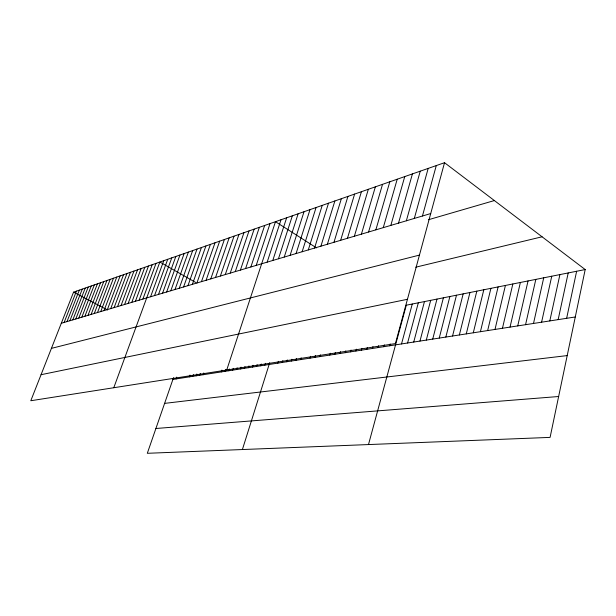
<?xml version="1.0" encoding="UTF-8"?>
<svg xmlns="http://www.w3.org/2000/svg" width="616" height="616" viewBox="0 0 616 616"><rect width="100%" height="100%" fill="white"/><g stroke="black" fill="none" stroke-linecap="round" stroke-linejoin="round"><path stroke-width="0.92" d="M444.529 162.701L395.426 343.582L30.8 400.739L73.558 292.146L444.529 162.701L585.2 269.554L550.088 437.391L147.309 453.299L173.535 377.623M566.643 318.31L576.63 271.256M558.158 319.627L568.206 272.942M549.803 320.928L559.913 274.59M541.595 322.199L551.751 276.214M533.51 323.454L543.72 277.816M525.563 324.694L535.82 279.395M517.733 325.903L528.043 280.942M510.033 327.104L520.381 282.467M502.456 328.274L512.843 283.968M494.995 329.437L505.42 285.447M487.649 330.576L498.113 286.902M480.411 331.701L490.906 288.342M473.288 332.802L483.814 289.751M466.273 333.895L476.83 291.145M459.359 334.965L469.946 292.515M452.552 336.02L463.163 293.87M445.838 337.067L456.479 295.203M439.231 338.092L449.888 296.512M432.717 339.1L443.397 297.805M426.295 340.101L436.99 299.083M419.966 341.079L430.684 300.339M413.729 342.049L424.455 301.578M407.584 343.004L418.326 302.803M401.517 343.944L412.273 304.011M368.491 444.567L406.306 305.197L585.2 269.554M422.445 216.008L436.282 165.581M389.643 345.784L390.144 343.951M383.83 346.692L384.33 344.868M378.093 347.578L378.601 345.73M414.322 218.418L428.182 168.407M406.352 220.79L420.235 171.179M372.434 348.456L372.95 346.615M366.851 349.326L367.367 347.493M361.346 350.181L361.861 348.363M398.521 223.115L412.42 173.905M390.829 225.402L404.75 176.584M355.909 351.02L356.441 349.172M350.55 351.851L351.074 350.019M345.253 352.675L345.784 350.851M383.275 227.643L397.212 179.218M375.86 229.845L389.805 181.797M340.032 353.484L340.563 351.674M334.881 354.285L335.404 352.483M329.791 355.078L330.33 353.238M368.568 232.016L382.528 184.338M361.407 234.142L375.367 186.833M354.369 236.236L368.337 189.289M319.804 356.625L320.343 354.808M347.447 238.292L361.415 191.707M314.907 357.388L315.446 355.578M310.071 358.135L310.626 356.294M340.64 240.309L354.616 194.079M295.919 360.337L296.473 358.527M333.957 242.296L347.925 196.412M300.577 359.613L301.132 357.788M291.314 361.045L291.869 359.251M327.381 244.252L341.349 198.706M320.913 246.169L334.873 200.97M286.771 361.754L287.333 359.921M282.282 362.454L282.844 360.63M277.839 363.14L278.409 361.322M314.545 248.063L328.505 203.188M242.396 449.541L269.692 362.701M308.293 249.919L322.237 205.374M264.88 365.149L265.465 363.317M302.133 251.751L316.07 207.53M296.073 253.553L309.994 209.648M260.691 365.804L261.269 363.979M252.452 367.082L253.03 365.28M290.105 255.324L304.019 211.735M256.549 366.443L257.126 364.634M248.402 367.714L248.98 365.919M284.238 257.065L298.136 213.783M278.455 258.782L292.346 215.808M244.398 368.33L244.975 366.551M236.529 369.554L237.121 367.737M272.772 260.476L286.64 217.795M240.44 368.945L241.033 367.121M267.167 262.139L281.019 219.758M232.655 370.154L233.248 368.353M225.048 371.332L225.633 369.554M226.726 370.024L275.483 221.691L316.47 247.855M228.829 370.747L229.422 368.953M256.218 265.388L270.031 223.593M221.306 371.918L221.906 370.093M250.866 266.982L264.657 225.464M245.591 268.545L259.367 227.312M203.188 374.728L203.788 372.95M240.402 270.085L254.146 229.137M199.684 375.275L200.3 373.45M235.281 271.61L249.01 230.931M192.777 376.345L193.393 374.543M230.238 273.104L243.944 232.694M196.211 375.814L196.827 373.997M189.381 376.869L189.99 375.075M225.271 274.582L238.946 234.442M215.546 277.47L229.167 237.853M220.374 276.037L234.026 236.159M176.138 378.925L176.761 377.115M210.787 278.886L224.386 239.524M206.09 280.28L219.666 241.164M201.463 281.651L215.007 242.789M192.4 284.346L205.89 245.976M196.897 283.014L210.418 244.39M187.957 285.662L201.417 247.532M183.583 286.964L197.012 249.072M174.998 289.512L188.365 252.09M179.264 288.25L192.662 250.589M170.794 290.767L184.13 253.569M166.643 291.999L179.949 255.024M158.512 294.417L171.756 257.888M162.547 293.216L175.822 256.464M154.524 295.603L167.729 259.29M113.791 387.726L159.844 262.039L195.642 282.436M150.581 296.766L163.764 260.676M142.897 299.053L156.01 263.379M135.428 301.27L148.479 266.004M139.139 300.169L152.221 264.703M131.77 302.356L144.783 267.298M124.578 304.497L137.53 269.823M128.151 303.434L141.133 268.568M117.564 306.575L130.446 272.295M121.052 305.544L133.965 271.071M110.718 308.608L123.531 274.713M114.122 307.6L126.965 273.512M107.353 309.609L120.128 275.899M100.739 311.573L113.452 278.224M104.027 310.595L116.771 277.069M94.287 313.49L106.93 280.503M97.497 312.535L110.172 279.371M87.98 315.369L100.554 282.729M91.114 314.437L103.727 281.62M81.812 317.194L94.317 284.908M84.877 316.285L97.42 283.822M75.791 318.988L88.227 287.033M78.786 318.095L91.253 285.97M69.893 320.736L82.259 289.112M72.827 319.866L85.224 288.08M64.133 322.453L76.43 291.145M66.998 321.598L79.325 290.136M61.292 323.292L430.723 213.552M428.397 219.743L494.363 200.554M51.413 348.379L419.442 255.101M415.738 267.19L542.065 236.79M41.049 374.705L407.445 299.291M172.911 379.425L575.282 316.971M164.603 403.388L567.205 355.586M155.902 428.497L558.643 396.512M73.558 292.146L107.554 309.971"/></g></svg>
